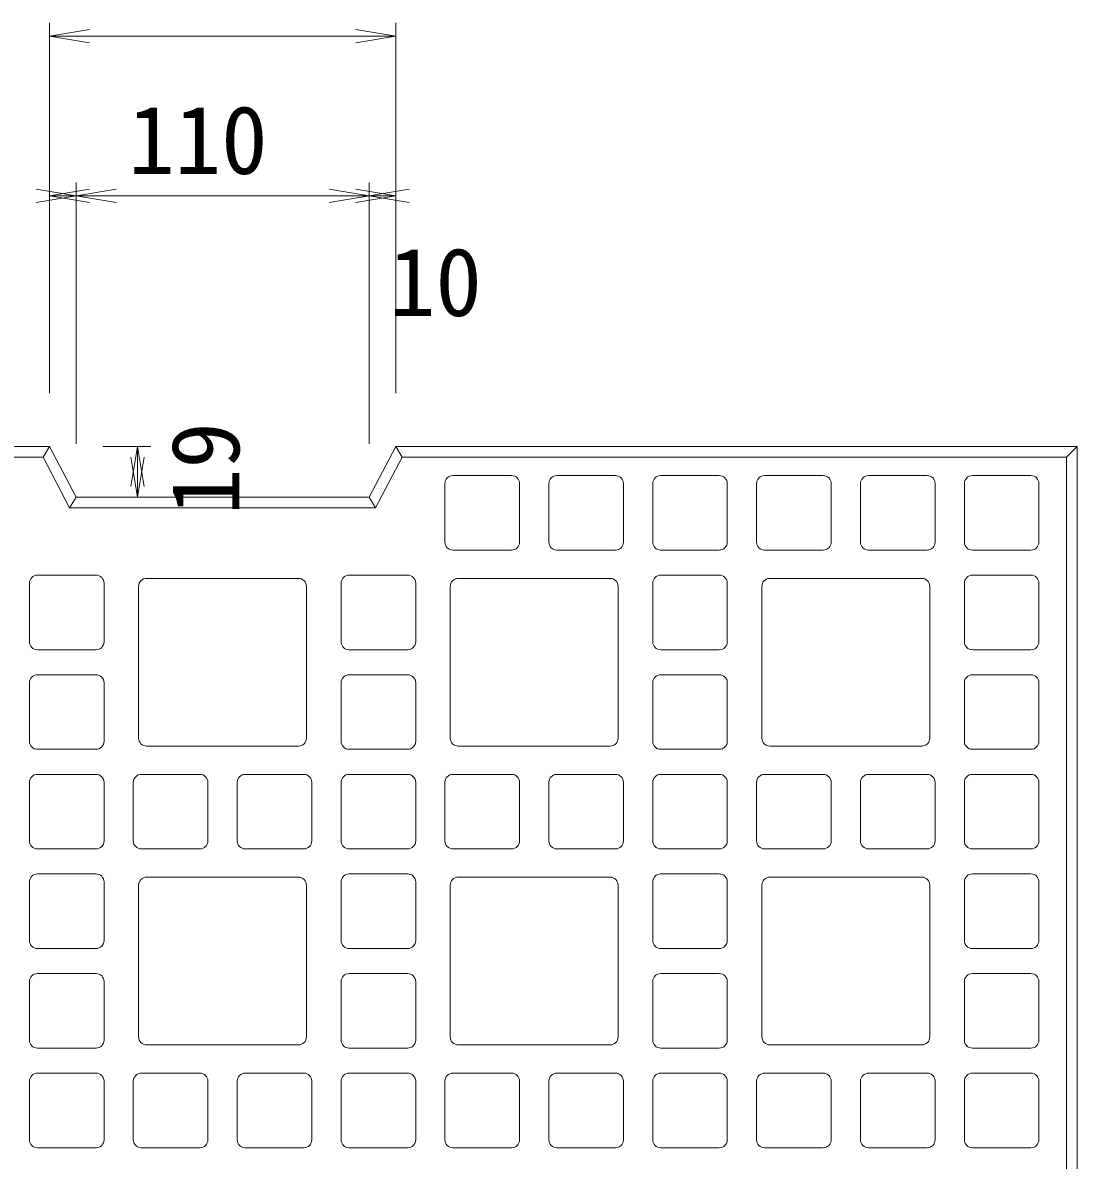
# Model space of a CAD drawing. Units: millimetres on the paper. Extents: x 0 to 841, y 0 to 594.
# Drawn here: x 490.08 to 529.66, y 198.16 to 240.87 of the extents above; entities that cross this region are included whole.
import ezdxf
from ezdxf.enums import TextEntityAlignment as Align

# ---------------------------------------------------------------- set-up
doc = ezdxf.new("R2010")
doc.units = ezdxf.units.MM
for name, color, linetype, lineweight in [('D-STR-DIM（寸法）', 7, 'Continuous', 18), ('D-STR-STR1（構造物）', 7, 'Continuous', 18), ('D-STR（構造物外形線）', 1, 'Continuous', 18)]:
    doc.layers.add(name, color=color, linetype=linetype, lineweight=lineweight)
doc.styles.add('ＭＳ ゴシック', font='')
doc.styles.get('ＭＳ ゴシック').set_extended_font_data('MS Gothic')

msp = doc.modelspace()

# ---------------------------------------------------------------- linework, layer by layer
at = {"layer": 'D-STR-DIM（寸法）'}
for p, q in [((491.077, 226.958), (491.077, 240.868)), ((491.077, 240.368), (492.577, 240.618)), ((502.577, 240.618), (504.077, 240.368)), ((504.077, 226.958), (504.077, 240.868)), ((491.077, 240.368), (491.277, 240.368)), ((492.577, 240.118), (491.077, 240.368)), ((503.877, 240.368), (491.277, 240.368)), ((504.077, 240.368), (502.577, 240.118)), ((504.077, 240.368), (503.877, 240.368)), ((490.577, 234.619), (492.077, 234.369)), ((491.077, 226.958), (491.077, 234.869)), ((491.077, 234.369), (492.577, 234.619)), ((492.077, 225.058), (492.077, 234.869)), ((492.077, 225.058), (492.077, 234.869)), ((492.077, 234.369), (493.577, 234.619)), ((501.577, 234.619), (503.077, 234.369)), ((502.578, 234.619), (504.078, 234.369)), ((503.077, 225.058), (503.077, 234.869)), ((503.078, 225.058), (503.078, 234.869)), ((503.078, 234.369), (504.578, 234.619)), ((504.078, 226.958), (504.078, 234.869)), ((492.077, 234.369), (490.577, 234.119)), ((491.077, 234.369), (491.277, 234.369)), ((492.577, 234.119), (491.077, 234.369)), ((491.877, 234.369), (491.277, 234.369)), ((492.077, 234.369), (491.877, 234.369)), ((492.077, 234.369), (492.277, 234.369)), ((493.577, 234.119), (492.077, 234.369)), ((502.877, 234.369), (492.277, 234.369)), ((503.077, 234.369), (501.577, 234.119)), ((504.078, 234.369), (502.578, 234.119)), ((503.077, 234.369), (502.877, 234.369)), ((503.078, 234.369), (503.278, 234.369)), ((504.578, 234.119), (503.078, 234.369)), ((503.278, 234.369), (503.878, 234.369)), ((504.078, 234.369), (503.878, 234.369)), ((493.077, 224.958), (494.878, 224.958)), ((494.128, 223.458), (494.378, 224.958)), ((494.378, 224.958), (494.378, 224.758)), ((494.378, 224.958), (494.628, 223.458)), ((494.378, 223.258), (494.378, 224.758)), ((494.378, 223.058), (494.128, 224.558)), ((494.628, 224.558), (494.378, 223.058)), ((494.077, 223.058), (494.878, 223.058)), ((494.378, 223.058), (494.378, 223.258))]:
    msp.add_line(p, q, dxfattribs=at)
at = {"layer": 'D-STR-STR1（構造物）'}
for p, q in [((508.427, 223.866), (506.227, 223.866)), ((510.127, 223.866), (512.327, 223.866)), ((516.227, 223.866), (514.027, 223.866)), ((520.127, 223.866), (517.927, 223.866)), ((521.827, 223.866), (524.027, 223.866)), ((527.927, 223.866), (525.727, 223.866)), ((505.927, 221.366), (505.927, 223.566)), ((508.727, 221.366), (508.727, 223.566)), ((509.827, 221.366), (509.827, 223.566)), ((512.627, 221.366), (512.627, 223.566)), ((513.727, 223.566), (513.727, 221.366)), ((516.527, 223.566), (516.527, 221.366)), ((517.627, 221.366), (517.627, 223.566)), ((520.427, 221.366), (520.427, 223.566)), ((521.527, 221.366), (521.527, 223.566)), ((524.327, 221.366), (524.327, 223.566)), ((525.427, 223.566), (525.427, 221.366)), ((528.227, 223.566), (528.227, 221.366)), ((508.427, 221.066), (506.227, 221.066)), ((510.127, 221.066), (512.327, 221.066)), ((516.227, 221.066), (514.027, 221.066)), ((520.127, 221.066), (517.927, 221.066)), ((521.827, 221.066), (524.027, 221.066)), ((527.927, 221.066), (525.727, 221.066)), ((492.827, 220.126), (490.627, 220.126)), ((494.727, 220.006), (500.427, 220.006)), ((502.327, 220.126), (504.527, 220.126)), ((512.127, 220.006), (506.427, 220.006)), ((516.227, 220.126), (514.027, 220.126)), ((523.827, 220.006), (518.127, 220.006)), ((527.927, 220.126), (525.727, 220.126)), ((490.327, 219.826), (490.327, 217.626)), ((493.127, 219.826), (493.127, 217.626)), ((494.427, 214.006), (494.427, 219.706)), ((500.727, 214.006), (500.727, 219.706)), ((502.027, 219.826), (502.027, 217.626)), ((504.827, 219.826), (504.827, 217.626)), ((506.127, 214.006), (506.127, 219.706)), ((512.427, 214.006), (512.427, 219.706)), ((513.727, 219.826), (513.727, 217.626)), ((516.527, 219.826), (516.527, 217.626)), ((517.827, 214.006), (517.827, 219.706)), ((524.127, 214.006), (524.127, 219.706)), ((525.427, 219.826), (525.427, 217.626)), ((528.227, 219.826), (528.227, 217.626)), ((492.827, 217.326), (490.627, 217.326)), ((502.327, 217.326), (504.527, 217.326)), ((516.227, 217.326), (514.027, 217.326)), ((527.927, 217.326), (525.727, 217.326)), ((492.827, 216.386), (490.627, 216.386)), ((502.327, 216.386), (504.527, 216.386)), ((516.227, 216.386), (514.027, 216.386)), ((527.927, 216.386), (525.727, 216.386)), ((490.327, 216.086), (490.327, 213.886)), ((493.127, 216.086), (493.127, 213.886)), ((502.027, 216.086), (502.027, 213.886)), ((504.827, 216.086), (504.827, 213.886)), ((513.727, 216.086), (513.727, 213.886)), ((516.527, 216.086), (516.527, 213.886)), ((525.427, 216.086), (525.427, 213.886)), ((528.227, 216.086), (528.227, 213.886)), ((492.827, 213.586), (490.627, 213.586)), ((494.727, 213.706), (500.427, 213.706)), ((502.327, 213.586), (504.527, 213.586)), ((512.127, 213.706), (506.427, 213.706)), ((516.227, 213.586), (514.027, 213.586)), ((523.827, 213.706), (518.127, 213.706)), ((527.927, 213.586), (525.727, 213.586)), ((490.327, 212.346), (490.327, 210.146)), ((492.827, 212.646), (490.627, 212.646)), ((493.127, 212.346), (493.127, 210.146)), ((494.227, 212.346), (494.227, 210.146)), ((496.727, 212.646), (494.527, 212.646)), ((497.027, 212.346), (497.027, 210.146)), ((498.127, 212.346), (498.127, 210.146)), ((498.427, 212.646), (500.627, 212.646)), ((500.927, 212.346), (500.927, 210.146)), ((502.027, 212.346), (502.027, 210.146)), ((502.327, 212.646), (504.527, 212.646)), ((504.827, 212.346), (504.827, 210.146)), ((505.927, 212.346), (505.927, 210.146)), ((508.427, 212.646), (506.227, 212.646)), ((508.727, 212.346), (508.727, 210.146)), ((509.827, 212.346), (509.827, 210.146)), ((510.127, 212.646), (512.327, 212.646)), ((512.627, 212.346), (512.627, 210.146)), ((513.727, 212.346), (513.727, 210.146)), ((516.227, 212.646), (514.027, 212.646)), ((516.527, 212.346), (516.527, 210.146)), ((517.627, 212.346), (517.627, 210.146)), ((520.127, 212.646), (517.927, 212.646)), ((520.427, 212.346), (520.427, 210.146)), ((521.527, 212.346), (521.527, 210.146)), ((521.827, 212.646), (524.027, 212.646)), ((524.327, 212.346), (524.327, 210.146)), ((525.427, 212.346), (525.427, 210.146)), ((527.927, 212.646), (525.727, 212.646)), ((528.227, 212.346), (528.227, 210.146)), ((492.827, 209.846), (490.627, 209.846)), ((496.727, 209.846), (494.527, 209.846)), ((498.427, 209.846), (500.627, 209.846)), ((502.327, 209.846), (504.527, 209.846)), ((508.427, 209.846), (506.227, 209.846)), ((510.127, 209.846), (512.327, 209.846)), ((516.227, 209.846), (514.027, 209.846)), ((520.127, 209.846), (517.927, 209.846)), ((521.827, 209.846), (524.027, 209.846)), ((527.927, 209.846), (525.727, 209.846)), ((492.827, 208.906), (490.627, 208.906)), ((502.327, 208.906), (504.527, 208.906)), ((516.227, 208.906), (514.027, 208.906)), ((527.927, 208.906), (525.727, 208.906)), ((490.327, 208.606), (490.327, 206.406)), ((493.127, 208.606), (493.127, 206.406)), ((494.427, 208.486), (494.427, 202.786)), ((494.727, 208.786), (500.427, 208.786)), ((500.727, 208.486), (500.727, 202.786)), ((502.027, 208.606), (502.027, 206.406)), ((504.827, 208.606), (504.827, 206.406)), ((506.127, 208.486), (506.127, 202.786)), ((512.127, 208.786), (506.427, 208.786)), ((512.427, 208.486), (512.427, 202.786)), ((513.727, 208.606), (513.727, 206.406)), ((516.527, 208.606), (516.527, 206.406)), ((517.827, 208.486), (517.827, 202.786)), ((523.827, 208.786), (518.127, 208.786)), ((524.127, 208.486), (524.127, 202.786)), ((525.427, 208.606), (525.427, 206.406)), ((528.227, 208.606), (528.227, 206.406)), ((492.827, 206.106), (490.627, 206.106)), ((502.327, 206.106), (504.527, 206.106)), ((516.227, 206.106), (514.027, 206.106)), ((527.927, 206.106), (525.727, 206.106)), ((492.827, 205.166), (490.627, 205.166)), ((502.327, 205.166), (504.527, 205.166)), ((516.227, 205.166), (514.027, 205.166)), ((527.927, 205.166), (525.727, 205.166)), ((490.327, 204.866), (490.327, 202.666)), ((493.127, 204.866), (493.127, 202.666)), ((502.027, 204.866), (502.027, 202.666)), ((504.827, 204.866), (504.827, 202.666)), ((513.727, 204.866), (513.727, 202.666)), ((516.527, 204.866), (516.527, 202.666)), ((525.427, 204.866), (525.427, 202.666)), ((528.227, 204.866), (528.227, 202.666)), ((494.727, 202.486), (500.427, 202.486)), ((512.127, 202.486), (506.427, 202.486)), ((523.827, 202.486), (518.127, 202.486)), ((492.827, 202.366), (490.627, 202.366)), ((502.327, 202.366), (504.527, 202.366)), ((516.227, 202.366), (514.027, 202.366)), ((527.927, 202.366), (525.727, 202.366)), ((492.827, 201.426), (490.627, 201.426)), ((496.727, 201.426), (494.527, 201.426)), ((498.427, 201.426), (500.627, 201.426)), ((502.327, 201.426), (504.527, 201.426)), ((508.427, 201.426), (506.227, 201.426)), ((510.127, 201.426), (512.327, 201.426)), ((516.227, 201.426), (514.027, 201.426)), ((520.127, 201.426), (517.927, 201.426)), ((521.827, 201.426), (524.027, 201.426)), ((527.927, 201.426), (525.727, 201.426)), ((490.327, 198.926), (490.327, 201.126)), ((493.127, 198.926), (493.127, 201.126)), ((494.227, 198.926), (494.227, 201.126)), ((497.027, 198.926), (497.027, 201.126)), ((498.127, 198.926), (498.127, 201.126)), ((500.927, 198.926), (500.927, 201.126)), ((502.027, 198.926), (502.027, 201.126)), ((504.827, 198.926), (504.827, 201.126)), ((505.927, 198.926), (505.927, 201.126)), ((508.727, 198.926), (508.727, 201.126)), ((509.827, 198.926), (509.827, 201.126)), ((512.627, 198.926), (512.627, 201.126)), ((513.727, 198.926), (513.727, 201.126)), ((516.527, 198.926), (516.527, 201.126)), ((517.627, 198.926), (517.627, 201.126)), ((520.427, 198.926), (520.427, 201.126)), ((521.527, 198.926), (521.527, 201.126)), ((524.327, 198.926), (524.327, 201.126)), ((525.427, 198.926), (525.427, 201.126)), ((528.227, 198.926), (528.227, 201.126)), ((492.827, 198.626), (490.627, 198.626)), ((496.727, 198.626), (494.527, 198.626)), ((498.427, 198.626), (500.627, 198.626)), ((502.327, 198.626), (504.527, 198.626)), ((508.427, 198.626), (506.227, 198.626)), ((510.127, 198.626), (512.327, 198.626)), ((516.227, 198.626), (514.027, 198.626)), ((520.127, 198.626), (517.927, 198.626)), ((521.827, 198.626), (524.027, 198.626)), ((527.927, 198.626), (525.727, 198.626))]:
    msp.add_line(p, q, dxfattribs=at)
for centre, start, end in [((506.227, 223.566), 90, 180), ((508.427, 223.566), 360, 90), ((510.127, 223.566), 90, 180), ((512.327, 223.566), 360, 90), ((514.027, 223.566), 90, 180), ((516.227, 223.566), 360, 90), ((517.927, 223.566), 90, 180), ((520.127, 223.566), 360, 90), ((521.827, 223.566), 90, 180), ((524.027, 223.566), 360, 90), ((525.727, 223.566), 90, 180), ((527.927, 223.566), 360, 90), ((506.227, 221.366), 180, 270), ((508.427, 221.366), 270, 0), ((510.127, 221.366), 180, 270), ((512.327, 221.366), 270, 0), ((514.027, 221.366), 180, 270), ((516.227, 221.366), 270, 0), ((517.927, 221.366), 180, 270), ((520.127, 221.366), 270, 0), ((521.827, 221.366), 180, 270), ((524.027, 221.366), 270, 0), ((525.727, 221.366), 180, 270), ((527.927, 221.366), 270, 0), ((490.627, 219.826), 90, 180), ((492.827, 219.826), 360, 90), ((494.727, 219.706), 90, 180), ((500.427, 219.706), 360, 90), ((502.327, 219.826), 90, 180), ((504.527, 219.826), 360, 90), ((506.427, 219.706), 90, 180), ((512.127, 219.706), 360, 90), ((514.027, 219.826), 90, 180), ((516.227, 219.826), 360, 90), ((518.127, 219.706), 90, 180), ((523.827, 219.706), 360, 90), ((525.727, 219.826), 90, 180), ((527.927, 219.826), 360, 90), ((490.627, 217.626), 180, 270), ((492.827, 217.626), 270, 0), ((502.327, 217.626), 180, 270), ((504.527, 217.626), 270, 0), ((514.027, 217.626), 180, 270), ((516.227, 217.626), 270, 0), ((525.727, 217.626), 180, 270), ((527.927, 217.626), 270, 0), ((490.627, 216.086), 90, 180), ((492.827, 216.086), 360, 90), ((502.327, 216.086), 90, 180), ((504.527, 216.086), 360, 90), ((514.027, 216.086), 90, 180), ((516.227, 216.086), 360, 90), ((525.727, 216.086), 90, 180), ((527.927, 216.086), 360, 90), ((494.727, 214.006), 180, 270), ((500.427, 214.006), 270, 0), ((506.427, 214.006), 180, 270), ((512.127, 214.006), 270, 0), ((518.127, 214.006), 180, 270), ((523.827, 214.006), 270, 0), ((490.627, 213.886), 180, 270), ((492.827, 213.886), 270, 0), ((502.327, 213.886), 180, 270), ((504.527, 213.886), 270, 0), ((514.027, 213.886), 180, 270), ((516.227, 213.886), 270, 0), ((525.727, 213.886), 180, 270), ((527.927, 213.886), 270, 0), ((490.627, 212.346), 90, 180), ((492.827, 212.346), 360, 90), ((494.527, 212.346), 90, 180), ((496.727, 212.346), 360, 90), ((498.427, 212.346), 90, 180), ((500.627, 212.346), 360, 90), ((502.327, 212.346), 90, 180), ((504.527, 212.346), 360, 90), ((506.227, 212.346), 90, 180), ((508.427, 212.346), 360, 90), ((510.127, 212.346), 90, 180), ((512.327, 212.346), 360, 90), ((514.027, 212.346), 90, 180), ((516.227, 212.346), 360, 90), ((517.927, 212.346), 90, 180), ((520.127, 212.346), 360, 90), ((521.827, 212.346), 90, 180), ((524.027, 212.346), 360, 90), ((525.727, 212.346), 90, 180), ((527.927, 212.346), 360, 90), ((490.627, 210.146), 180, 270), ((492.827, 210.146), 270, 0), ((494.527, 210.146), 180, 270), ((496.727, 210.146), 270, 0), ((498.427, 210.146), 180, 270), ((500.627, 210.146), 270, 0), ((502.327, 210.146), 180, 270), ((504.527, 210.146), 270, 0), ((506.227, 210.146), 180, 270), ((508.427, 210.146), 270, 0), ((510.127, 210.146), 180, 270), ((512.327, 210.146), 270, 0), ((514.027, 210.146), 180, 270), ((516.227, 210.146), 270, 0), ((517.927, 210.146), 180, 270), ((520.127, 210.146), 270, 0), ((521.827, 210.146), 180, 270), ((524.027, 210.146), 270, 0), ((525.727, 210.146), 180, 270), ((527.927, 210.146), 270, 0), ((490.627, 208.606), 90, 180), ((492.827, 208.606), 360, 90), ((502.327, 208.606), 90, 180), ((504.527, 208.606), 360, 90), ((514.027, 208.606), 90, 180), ((516.227, 208.606), 360, 90), ((525.727, 208.606), 90, 180), ((527.927, 208.606), 360, 90), ((494.727, 208.486), 90, 180), ((500.427, 208.486), 360, 90), ((506.427, 208.486), 90, 180), ((512.127, 208.486), 360, 90), ((518.127, 208.486), 90, 180), ((523.827, 208.486), 360, 90), ((490.627, 206.406), 180, 270), ((492.827, 206.406), 270, 0), ((502.327, 206.406), 180, 270), ((504.527, 206.406), 270, 0), ((514.027, 206.406), 180, 270), ((516.227, 206.406), 270, 0), ((525.727, 206.406), 180, 270), ((527.927, 206.406), 270, 0), ((490.627, 204.866), 90, 180), ((492.827, 204.866), 360, 90), ((502.327, 204.866), 90, 180), ((504.527, 204.866), 360, 90), ((514.027, 204.866), 90, 180), ((516.227, 204.866), 360, 90), ((525.727, 204.866), 90, 180), ((527.927, 204.866), 360, 90), ((490.627, 202.666), 180, 270), ((492.827, 202.666), 270, 0), ((494.727, 202.786), 180, 270), ((500.427, 202.786), 270, 0), ((502.327, 202.666), 180, 270), ((504.527, 202.666), 270, 0), ((506.427, 202.786), 180, 270), ((512.127, 202.786), 270, 0), ((514.027, 202.666), 180, 270), ((516.227, 202.666), 270, 0), ((518.127, 202.786), 180, 270), ((523.827, 202.786), 270, 0), ((525.727, 202.666), 180, 270), ((527.927, 202.666), 270, 0), ((490.627, 201.126), 90, 180), ((492.827, 201.126), 360, 90), ((494.527, 201.126), 90, 180), ((496.727, 201.126), 360, 90), ((498.427, 201.126), 90, 180), ((500.627, 201.126), 0, 90), ((502.327, 201.126), 90, 180), ((504.527, 201.126), 0, 90), ((506.227, 201.126), 90, 180), ((508.427, 201.126), 360, 90), ((510.127, 201.126), 90, 180), ((512.327, 201.126), 360, 90), ((514.027, 201.126), 90, 180), ((516.227, 201.126), 360, 90), ((517.927, 201.126), 90, 180), ((520.127, 201.126), 360, 90), ((521.827, 201.126), 90, 180), ((524.027, 201.126), 360, 90), ((525.727, 201.126), 90, 180), ((527.927, 201.126), 360, 90), ((490.627, 198.926), 180, 270), ((492.827, 198.926), 270, 0), ((494.527, 198.926), 180, 270), ((496.727, 198.926), 270, 0), ((498.427, 198.926), 180, 270), ((500.627, 198.926), 270, 0), ((502.327, 198.926), 180, 270), ((504.527, 198.926), 270, 0), ((506.227, 198.926), 180, 270), ((508.427, 198.926), 270, 0), ((510.127, 198.926), 180, 270), ((512.327, 198.926), 270, 0), ((514.027, 198.926), 180, 270), ((516.227, 198.926), 270, 0), ((517.927, 198.926), 180, 270), ((520.127, 198.926), 270, 0), ((521.827, 198.926), 180, 270), ((524.027, 198.926), 270, 0), ((525.727, 198.926), 180, 270), ((527.927, 198.926), 270, 0)]:
    msp.add_arc(centre, 0.3, start, end, dxfattribs=at)
at = {"layer": 'D-STR（構造物外形線）'}
for p, q in [((465.489, 224.958), (491.077, 224.958)), ((490.836, 224.558), (491.077, 224.958)), ((492.077, 223.058), (491.077, 224.958)), ((503.077, 223.058), (504.077, 224.958)), ((529.665, 224.958), (504.077, 224.958)), ((504.077, 224.958), (504.319, 224.558)), ((529.265, 224.558), (529.665, 224.958)), ((529.665, 224.958), (529.665, 175.094)), ((465.889, 224.558), (490.836, 224.558)), ((491.836, 222.658), (490.836, 224.558)), ((503.319, 222.658), (504.319, 224.558)), ((529.265, 224.558), (504.318, 224.558)), ((529.265, 224.558), (529.265, 175.494)), ((492.077, 223.058), (491.836, 222.658)), ((492.077, 223.058), (503.077, 223.058)), ((492.377, 223.058), (495.414, 223.058)), ((503.077, 223.058), (503.319, 222.658)), ((491.836, 222.658), (503.319, 222.658))]:
    msp.add_line(p, q, dxfattribs=at)

# ---------------------------------------------------------------- texts
at = {"layer": 'D-STR-DIM（寸法）', "style": 'ＭＳ ゴシック'}
for s, p in [('110', (494.032, 234.419)), ('10', (503.822, 229.085))]:
    msp.add_text(s, height=2.566, dxfattribs=at).set_placement(p, align=Align.BOTTOM_LEFT)
msp.add_text('19', height=2.566, rotation=90, dxfattribs=at).set_placement((498.978, 222.381), align=Align.BOTTOM_LEFT)

doc.saveas('drawing.dxf')
